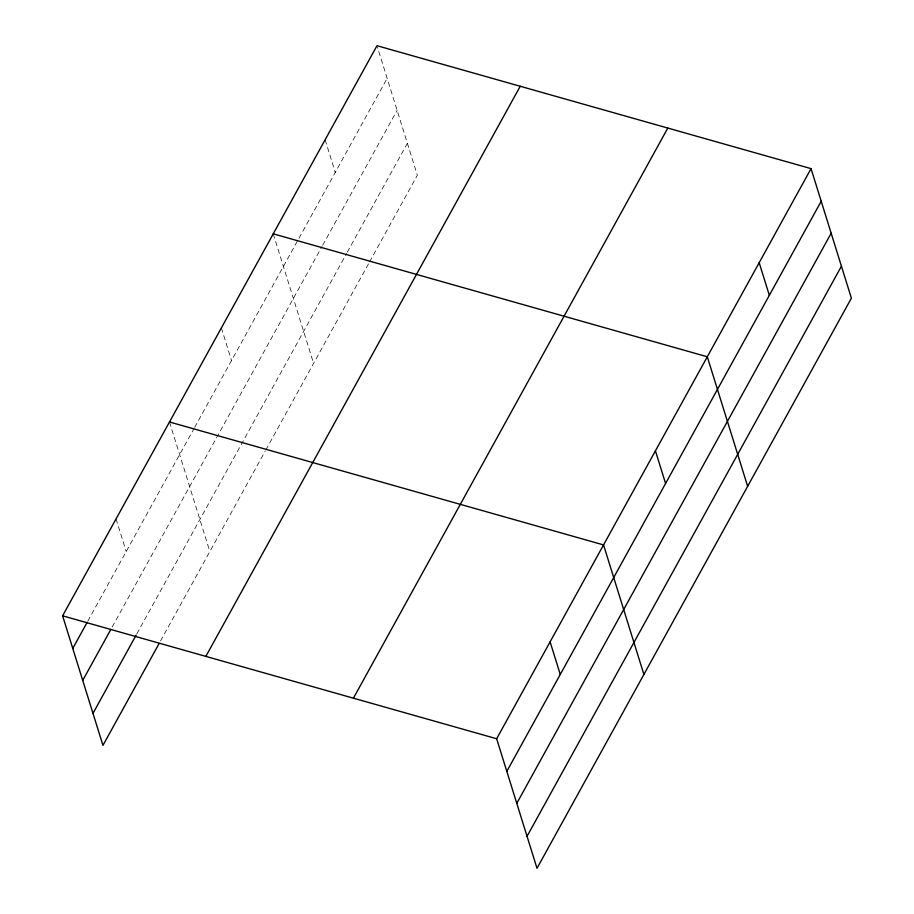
<?xml version="1.0" encoding="UTF-8"?>
<svg xmlns="http://www.w3.org/2000/svg" width="914" height="914" viewBox="0 0 914 914"><rect width="100%" height="100%" fill="white"/><g stroke="black" fill="none" stroke-linecap="round" stroke-linejoin="round"><path stroke-width="0.69" stroke-dasharray="4.57 3.43" d="M87.835 621.097L193.985 428.597M194.671 427.364L387.148 78.318M112.194 626.993L322.036 246.46M322.711 245.215L397.11 110.308M136.837 633.848L346.635 253.418M347.309 252.184L407.381 143.258M160.51 640.988L265.129 451.265M265.814 450.019L368.879 263.129M369.564 261.884L417.344 175.248L377.413 47.06M325.121 139.773L335.278 172.392M273.24 233.835L313.593 363.384M221.371 327.909L231.528 360.527M169.49 421.982L209.843 551.519M116.044 518.901L126.212 551.519"/><path stroke-width="1.37" d="M159.139 643.467L102.951 745.367L62.609 615.819L376.991 45.7L811.049 168.633L851.391 298.181L537.009 868.3L496.656 738.752L811.049 168.633M72.766 648.437L87.15 622.343M82.728 680.416L110.823 629.472M92.988 713.377L136.152 635.093M205.844 656.389L520.226 86.27M353.421 698.193L667.814 128.074M506.824 771.37L821.206 201.251M516.787 803.36L831.169 233.241M527.047 836.31L841.44 266.191M273.24 233.835L707.299 356.78L747.652 486.317M169.49 421.982L603.548 544.915L643.902 674.463M62.609 615.819L496.656 738.752M759.18 262.706L769.337 295.325M655.429 450.842L665.586 483.46M550.102 641.834L560.271 674.452"/></g></svg>
